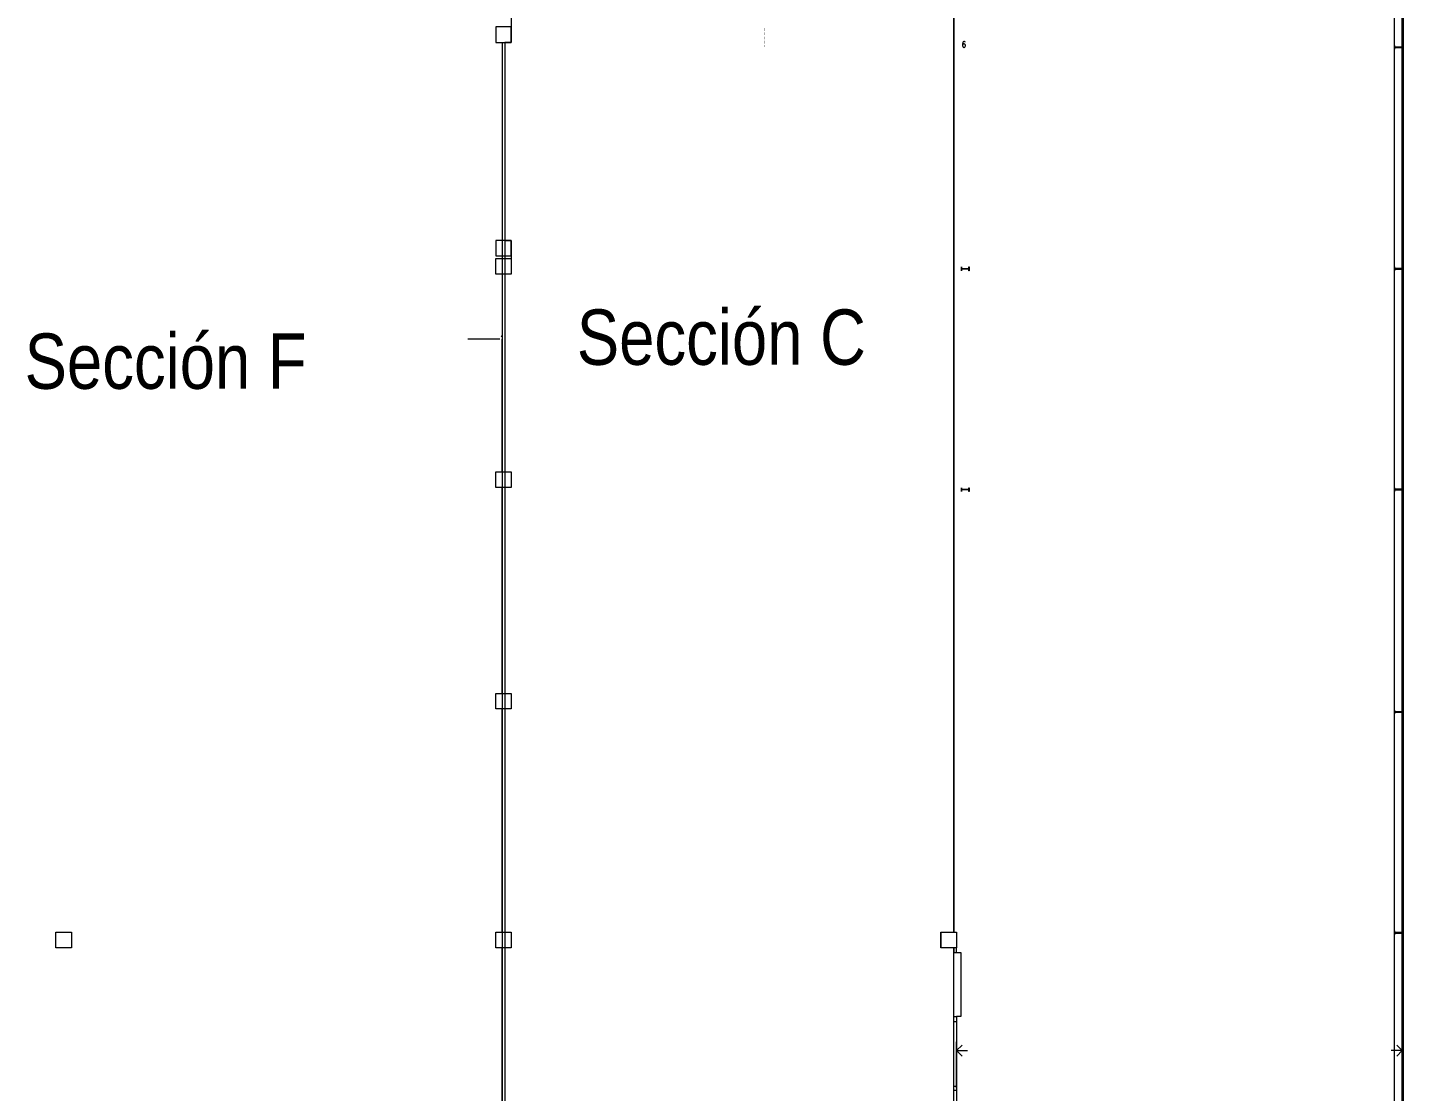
# Model space of a CAD drawing. Header units: millimetres. Extents: x -1039 to -616, y 378 to 719.
# Drawn here: x -838.7 to -768.2, y 433.7 to 488.2 of the extents above; entities that cross this region are included whole.
import ezdxf

# ---------------------------------------------------------------- set-up
doc = ezdxf.new("R2010")
doc.units = ezdxf.units.MM
doc.layers.get('0').update_dxf_attribs({"linetype": 'CONTINUOUS'})
for name, color, linetype, true_color in [('PDF_0', 8, 'CONTINUOUS', 0x767676), ('PDF_P-Cotas', 8, 'CONTINUOUS', 0x767676), ('PDF_P-Hatch TODO', 252, 'CONTINUOUS', 0x989898), ('PDF_P-Proyeccion', 252, 'CONTINUOUS', 0x989898)]:
    doc.layers.add(name, color=color, linetype=linetype, true_color=true_color)
for name, color, linetype in [('PDF_E-Estructura A', 7, 'CONTINUOUS'), ('PDF_P-Columnas concreto', 7, 'CONTINUOUS'), ('PDF_P-M Lamina', 7, 'CONTINUOUS'), ('PDF_P-Muros Acabados', 7, 'CONTINUOUS'), ('PDF_Texto', 7, 'CONTINUOUS')]:
    doc.layers.add(name, color=color, linetype=linetype)
doc.styles.add('PDF Arial Narrow', font='PDF Arial Narrow')
doc.styles.get("Standard").update_dxf_attribs({"font": 'STANDARD'})

msp = doc.modelspace()

# ---------------------------------------------------------------- linework, layer by layer
at = {"layer": 'PDF_0', "lineweight": 0}
for points in [[(-790.835, 435.508), (-791.117, 435.79), (-790.835, 436.073)], [(-791.117, 435.79), (-790.552, 435.79)], [(-768.278, 435.79), (-768.843, 435.79)], [(-768.561, 436.073), (-768.278, 435.79), (-768.561, 435.508)]]:
    msp.add_lwpolyline(points, dxfattribs=at)
at = {"layer": 'PDF_E-Estructura A', "lineweight": 5}
for points in [[(-768.278, 487.105), (-768.278, 487.296), (-768.292, 487.296), (-768.292, 487.21), (-768.656, 487.21), (-768.656, 487.296), (-768.675, 487.296), (-768.675, 487.105), (-768.656, 487.105), (-768.656, 487.187), (-768.292, 487.187), (-768.292, 487.105)], [(-790.867, 475.747), (-790.867, 475.943), (-790.853, 475.943), (-790.853, 475.856), (-790.488, 475.856), (-790.488, 475.943), (-790.47, 475.943), (-790.47, 475.747), (-790.488, 475.747), (-790.488, 475.833), (-790.853, 475.833), (-790.853, 475.747)], [(-768.278, 475.747), (-768.278, 475.943), (-768.292, 475.943), (-768.292, 475.856), (-768.656, 475.856), (-768.656, 475.943), (-768.675, 475.943), (-768.675, 475.747), (-768.656, 475.747), (-768.656, 475.833), (-768.292, 475.833), (-768.292, 475.747)], [(-790.867, 464.439), (-790.867, 464.63), (-790.853, 464.63), (-790.853, 464.548), (-790.488, 464.548), (-790.488, 464.63), (-790.47, 464.63), (-790.47, 464.439), (-790.488, 464.439), (-790.488, 464.525), (-790.853, 464.525), (-790.853, 464.439)], [(-768.278, 464.439), (-768.278, 464.63), (-768.292, 464.63), (-768.292, 464.548), (-768.656, 464.548), (-768.656, 464.63), (-768.675, 464.63), (-768.675, 464.439), (-768.656, 464.439), (-768.656, 464.525), (-768.292, 464.525), (-768.292, 464.439)], [(-768.278, 453.04), (-768.278, 453.231), (-768.292, 453.231), (-768.292, 453.145), (-768.656, 453.145), (-768.656, 453.231), (-768.675, 453.231), (-768.675, 453.04), (-768.656, 453.04), (-768.656, 453.122), (-768.292, 453.122), (-768.292, 453.04)], [(-768.278, 441.727), (-768.278, 441.923), (-768.292, 441.923), (-768.292, 441.837), (-768.656, 441.837), (-768.656, 441.923), (-768.675, 441.923), (-768.675, 441.727), (-768.656, 441.727), (-768.656, 441.814), (-768.292, 441.814), (-768.292, 441.727)]]:
    msp.add_lwpolyline(points, close=True, dxfattribs=at)
msp.add_lwpolyline([(-791.117, 440.811), (-790.889, 440.811), (-790.889, 437.541), (-791.117, 437.541)], dxfattribs=at)
at = {"layer": 'PDF_P-Columnas concreto', "lineweight": 5}
for points in [[(-814.723, 487.442), (-813.929, 487.442), (-813.929, 488.24), (-814.723, 488.24)], [(-814.723, 476.508), (-813.929, 476.508), (-813.929, 477.302), (-814.723, 477.302)], [(-813.929, 475.578), (-814.723, 475.578), (-814.723, 476.371), (-813.929, 476.371)], [(-813.929, 464.644), (-814.723, 464.644), (-814.723, 465.437), (-813.929, 465.437)], [(-813.929, 453.3), (-814.723, 453.3), (-814.723, 454.093), (-813.929, 454.093)], [(-836.459, 441.057), (-837.252, 441.057), (-837.252, 441.855), (-836.459, 441.855)], [(-813.929, 441.057), (-814.723, 441.057), (-814.723, 441.855), (-813.929, 441.855)], [(-791.117, 441.057), (-791.911, 441.057), (-791.911, 441.855), (-791.117, 441.855)]]:
    msp.add_lwpolyline(points, close=True, dxfattribs=at)
at = {"layer": 'PDF_P-Cotas', "lineweight": 0}
for points in [[(-814.508, 472.245), (-816.145, 472.245)], [(-814.394, 472.131), (-814.394, 470.982)], [(-791.117, 433.857), (-791.117, 436.246)], [(-768.278, 434.714), (-768.278, 436.246)]]:
    msp.add_lwpolyline(points, dxfattribs=at)
at = {"layer": 'PDF_P-Hatch TODO', "lineweight": 0}
for points in [[(-791.252, 430.679), (-791.252, 441.059), (-791.913, 441.059), (-791.913, 441.853), (-791.252, 441.853), (-791.252, 533.082)], [(-813.932, 491.379), (-813.932, 487.445), (-814.26, 487.445), (-814.26, 477.304), (-813.932, 477.304), (-813.932, 475.58), (-814.26, 475.58), (-814.26, 465.437), (-813.932, 465.437), (-813.932, 464.642), (-814.26, 464.642), (-814.26, 454.093), (-813.932, 454.093), (-813.932, 453.3), (-814.26, 453.3), (-814.26, 441.853), (-813.932, 441.853), (-813.932, 441.059), (-814.26, 441.059), (-814.26, 430.679)], [(-814.445, 472.382), (-814.394, 472.427)], [(-814.397, 465.437), (-814.397, 472.243)], [(-814.397, 430.679), (-814.397, 441.059), (-814.725, 441.059), (-814.725, 441.853), (-814.397, 441.853), (-814.397, 453.3), (-814.725, 453.3), (-814.725, 454.093), (-814.397, 454.093), (-814.397, 464.642), (-814.725, 464.642), (-814.725, 465.437), (-814.394, 465.437)]]:
    msp.add_lwpolyline(points, dxfattribs=at)
at = {"layer": 'PDF_P-M Lamina', "lineweight": 5}
for points in [[(-768.675, 408.036), (-768.675, 532.15)], [(-768.278, 407.808), (-768.278, 532.15)], [(-768.219, 407.808), (-768.219, 532.15)]]:
    msp.add_lwpolyline(points, dxfattribs=at)
at = {"layer": 'PDF_P-Muros Acabados', "lineweight": 5}
for points in [[(-813.761, 532.888), (-813.523, 532.888), (-813.523, 533.08), (-791.254, 533.08), (-791.254, 441.855)], [(-814.394, 487.442), (-814.394, 430.679)], [(-814.258, 487.442), (-814.258, 430.679)], [(-814.394, 472.382), (-814.445, 472.382)], [(-791.254, 440.811), (-791.117, 440.811)], [(-791.254, 430.679), (-791.254, 437.541), (-791.117, 437.541), (-791.117, 430.679)]]:
    msp.add_lwpolyline(points, dxfattribs=at)
for points in [[(-791.117, 441.057), (-791.254, 441.057), (-791.254, 440.811), (-791.117, 440.811)], [(-791.117, 437.259), (-791.254, 437.259), (-791.254, 437.541), (-791.117, 437.541)], [(-791.117, 433.743), (-791.254, 433.743), (-791.254, 433.967), (-791.117, 433.967)]]:
    msp.add_lwpolyline(points, close=True, dxfattribs=at)
at = {"layer": 'PDF_P-Proyeccion', "lineweight": 0}
for points in [[(-800.948, 487.219), (-800.957, 487.219)], [(-791.254, 487.219), (-791.254, 487.214)]]:
    msp.add_lwpolyline(points, dxfattribs=at)
at = {"layer": 'PDF_P-Proyeccion'}
for points in [[(-800.948, 488.181), (-800.957, 488.181), (-800.948, 488.035)], [(-800.957, 488.181), (-800.948, 488.035), (-800.957, 488.035)], [(-800.948, 487.962), (-800.957, 487.962), (-800.948, 487.821)], [(-800.957, 487.962), (-800.948, 487.821), (-800.957, 487.821)], [(-800.948, 487.748), (-800.957, 487.748), (-800.948, 487.602)], [(-800.957, 487.748), (-800.948, 487.602), (-800.957, 487.602)], [(-800.948, 487.529), (-800.957, 487.529), (-800.948, 487.388)], [(-800.957, 487.529), (-800.948, 487.388), (-800.957, 487.388)], [(-800.948, 487.315), (-800.957, 487.315), (-800.948, 487.219)], [(-800.957, 487.315), (-800.948, 487.219), (-800.957, 487.219)], [(-800.952, 487.219), (-800.952, 487.214), (-800.784, 487.219)], [(-800.952, 487.214), (-800.784, 487.219), (-800.784, 487.214)], [(-800.711, 487.219), (-800.711, 487.214), (-800.569, 487.219)], [(-800.711, 487.214), (-800.569, 487.219), (-800.569, 487.214)], [(-800.497, 487.219), (-800.497, 487.214), (-800.351, 487.219)], [(-800.497, 487.214), (-800.351, 487.219), (-800.351, 487.214)], [(-800.282, 487.219), (-800.282, 487.214), (-800.136, 487.219)], [(-800.282, 487.214), (-800.136, 487.219), (-800.136, 487.214)], [(-800.063, 487.219), (-800.063, 487.214), (-799.922, 487.219)], [(-800.063, 487.214), (-799.922, 487.219), (-799.922, 487.214)], [(-799.849, 487.219), (-799.849, 487.214), (-799.703, 487.219)], [(-799.849, 487.214), (-799.703, 487.219), (-799.703, 487.214)], [(-799.635, 487.219), (-799.635, 487.214), (-799.489, 487.219)], [(-799.635, 487.214), (-799.489, 487.219), (-799.489, 487.214)], [(-799.416, 487.219), (-799.416, 487.214), (-799.275, 487.219)], [(-799.416, 487.214), (-799.275, 487.219), (-799.275, 487.214)], [(-799.202, 487.219), (-799.202, 487.214), (-799.056, 487.219)], [(-799.202, 487.214), (-799.056, 487.219), (-799.056, 487.214)], [(-798.121, 487.219), (-798.121, 487.214), (-797.975, 487.219)], [(-798.121, 487.214), (-797.975, 487.219), (-797.975, 487.214)], [(-797.902, 487.219), (-797.902, 487.214), (-797.761, 487.219)], [(-797.902, 487.214), (-797.761, 487.219), (-797.761, 487.214)], [(-797.688, 487.219), (-797.688, 487.214), (-797.542, 487.219)], [(-797.688, 487.214), (-797.542, 487.219), (-797.542, 487.214)], [(-797.473, 487.219), (-797.473, 487.214), (-797.328, 487.219)], [(-797.473, 487.214), (-797.328, 487.219), (-797.328, 487.214)], [(-797.255, 487.219), (-797.255, 487.214), (-797.113, 487.219)], [(-797.255, 487.214), (-797.113, 487.219), (-797.113, 487.214)], [(-797.04, 487.219), (-797.04, 487.214), (-796.894, 487.219)], [(-797.04, 487.214), (-796.894, 487.219), (-796.894, 487.214)], [(-796.821, 487.219), (-796.821, 487.214), (-796.68, 487.219)], [(-796.821, 487.214), (-796.68, 487.219), (-796.68, 487.214)], [(-796.607, 487.219), (-796.607, 487.214), (-796.461, 487.219)], [(-796.607, 487.214), (-796.461, 487.219), (-796.461, 487.214)], [(-796.393, 487.219), (-796.393, 487.214), (-796.247, 487.219)], [(-796.393, 487.214), (-796.247, 487.219), (-796.247, 487.214)], [(-796.174, 487.219), (-796.174, 487.214), (-796.033, 487.219)], [(-796.174, 487.214), (-796.033, 487.219), (-796.033, 487.214)], [(-795.96, 487.219), (-795.96, 487.214), (-795.814, 487.219)], [(-795.96, 487.214), (-795.814, 487.219), (-795.814, 487.214)], [(-795.741, 487.219), (-795.741, 487.214), (-795.599, 487.219)], [(-795.741, 487.214), (-795.599, 487.219), (-795.599, 487.214)], [(-795.527, 487.219), (-795.527, 487.214), (-795.381, 487.219)], [(-795.527, 487.214), (-795.381, 487.219), (-795.381, 487.214)], [(-795.312, 487.219), (-795.312, 487.214), (-795.166, 487.219)], [(-795.312, 487.214), (-795.166, 487.219), (-795.166, 487.214)], [(-795.093, 487.219), (-795.093, 487.214), (-794.952, 487.219)], [(-795.093, 487.214), (-794.952, 487.219), (-794.952, 487.214)], [(-794.879, 487.219), (-794.879, 487.214), (-794.733, 487.219)], [(-794.879, 487.214), (-794.733, 487.219), (-794.733, 487.214)], [(-794.66, 487.219), (-794.66, 487.214), (-794.519, 487.219)], [(-794.66, 487.214), (-794.519, 487.219), (-794.519, 487.214)], [(-794.446, 487.219), (-794.446, 487.214), (-794.3, 487.219)], [(-794.232, 487.219), (-794.232, 487.214), (-794.086, 487.219)], [(-794.232, 487.214), (-794.086, 487.219), (-794.086, 487.214)], [(-794.013, 487.219), (-794.013, 487.214), (-793.871, 487.219)], [(-794.013, 487.214), (-793.871, 487.219), (-793.871, 487.214)], [(-793.798, 487.219), (-793.798, 487.214), (-793.652, 487.219)], [(-793.798, 487.214), (-793.652, 487.219), (-793.652, 487.214)], [(-793.58, 487.219), (-793.58, 487.214), (-793.438, 487.219)], [(-793.58, 487.214), (-793.438, 487.219), (-793.438, 487.214)], [(-793.365, 487.219), (-793.365, 487.214), (-793.219, 487.219)], [(-793.365, 487.214), (-793.219, 487.219), (-793.219, 487.214)], [(-793.151, 487.219), (-793.151, 487.214), (-793.005, 487.219)], [(-793.151, 487.214), (-793.005, 487.219), (-793.005, 487.214)], [(-792.932, 487.219), (-792.932, 487.214), (-792.791, 487.219)], [(-792.932, 487.214), (-792.791, 487.219), (-792.791, 487.214)], [(-792.718, 487.219), (-792.718, 487.214), (-792.572, 487.219)], [(-792.718, 487.214), (-792.572, 487.219), (-792.572, 487.214)], [(-792.499, 487.219), (-792.499, 487.214), (-792.358, 487.219)], [(-792.499, 487.214), (-792.358, 487.219), (-792.358, 487.214)], [(-792.285, 487.219), (-792.285, 487.214), (-792.143, 487.219)], [(-792.285, 487.214), (-792.143, 487.219), (-792.143, 487.214)], [(-792.07, 487.219), (-792.07, 487.214), (-791.924, 487.219)], [(-792.07, 487.214), (-791.924, 487.219), (-791.924, 487.214)], [(-791.851, 487.219), (-791.851, 487.214), (-791.71, 487.219)], [(-791.851, 487.214), (-791.71, 487.219), (-791.71, 487.214)], [(-791.637, 487.219), (-791.637, 487.214), (-791.491, 487.219)], [(-791.637, 487.214), (-791.491, 487.219), (-791.491, 487.214)], [(-791.423, 487.219), (-791.423, 487.214), (-791.254, 487.219)], [(-791.423, 487.214), (-791.254, 487.219), (-791.254, 487.214)]]:
    msp.add_solid(points, dxfattribs=at)

# ---------------------------------------------------------------- texts
at = {"insert": (-790.861, 487.498), "char_height": 0.313, "width": 0.13912, "attachment_point": 1}
msp.add_mtext('6', dxfattribs=at)
at = {"layer": 'PDF_Texto', "char_height": 2.8361, "width": 17.253, "attachment_point": 4, "style": 'PDF Arial Narrow'}
for s, insert in [('Sección C', (-810.567, 472.326)), ('Sección F', (-838.856, 471.096))]:
    msp.add_mtext(s, dxfattribs=dict(at, insert=insert))

doc.saveas('drawing.dxf')
